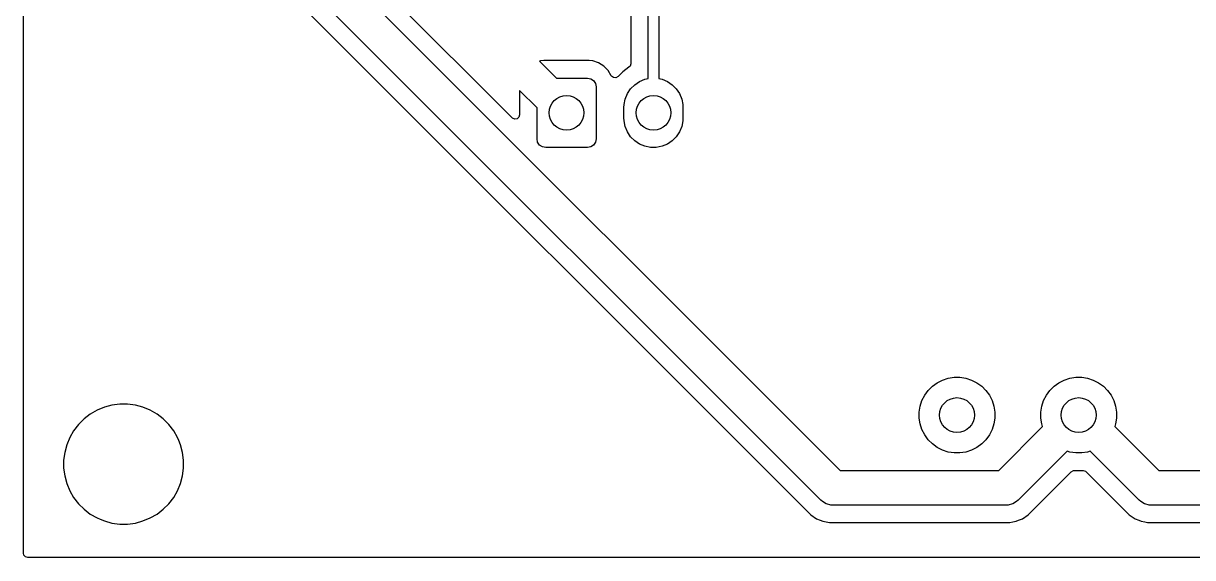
# Model space of a CAD drawing. Extents: x 4.41 to 8.11, y -5.15 to -2.23.
# Drawn here: x 4.414 to 5.739, y -5.153 to -4.548 of the extents above; entities that cross this region are included whole.
import ezdxf

# ---------------------------------------------------------------- set-up
doc = ezdxf.new("R2010")
doc.units = 0
doc.header["$MEASUREMENT"] = 0
doc.layers.add('BLACK', color=7, linetype='CONTINUOUS')

msp = doc.modelspace()

# ---------------------------------------------------------------- linework, layer by layer
at = {"layer": 'BLACK', "linetype": 'CONTINUOUS'}
for p, q in [((4.4144, -5.0424), (4.4144, -2.2384)), ((5.122, -4.6102), (5.122, -4.1572)), ((5.1339, -4.1547), (5.1339, -4.6102)), ((5.1023, -4.1674), (5.1023, -4.5934)), ((4.5984, -4.313), (5.3395, -5.0541)), ((4.968, -4.6548), (4.6195, -4.3063)), ((5.3174, -5.0877), (4.5648, -4.3351)), ((4.5539, -4.352), (5.3007, -5.0989)), ((4.9999, -4.5902), (4.999, -4.5905)), ((4.999, -4.5905), (5.018, -4.6095)), ((5.0039, -4.5898), (4.9999, -4.5902)), ((5.0551, -4.5898), (5.0039, -4.5898)), ((5.0039, -4.5898), (5.0039, -4.5898)), ((5.0592, -4.5902), (5.0551, -4.5898)), ((5.0657, -4.5924), (5.0592, -4.5902)), ((5.0592, -4.5902), (5.0592, -4.5902)), ((5.0716, -4.596), (5.0657, -4.5924)), ((5.0657, -4.5924), (5.0657, -4.5924)), ((5.1023, -4.5934), (5.1016, -4.596)), ((5.0765, -4.6009), (5.0716, -4.596)), ((5.0802, -4.607), (5.0765, -4.6009)), ((5.0805, -4.6074), (5.0802, -4.607)), ((5.0827, -4.609), (5.0805, -4.6074)), ((5.0878, -4.6079), (5.0854, -4.6092)), ((5.0933, -4.6024), (5.0878, -4.6079)), ((5.1002, -4.5974), (5.0933, -4.6024)), ((5.1016, -4.596), (5.1002, -4.5974)), ((5.1002, -4.5974), (5.1002, -4.5974)), ((5.018, -4.6095), (5.0531, -4.6095)), ((5.0531, -4.6095), (5.0569, -4.6103)), ((5.0569, -4.6103), (5.0601, -4.6124)), ((5.0601, -4.6124), (5.0622, -4.6156)), ((5.0622, -4.6156), (5.063, -4.6194)), ((5.063, -4.6194), (5.063, -4.6784)), ((5.0854, -4.6092), (5.0827, -4.609)), ((5.1021, -4.6218), (5.1067, -4.6171)), ((5.1067, -4.6171), (5.1122, -4.6135)), ((5.1122, -4.6135), (5.1182, -4.611)), ((5.1182, -4.611), (5.122, -4.6102)), ((5.1339, -4.6102), (5.1377, -4.611)), ((5.1377, -4.611), (5.1437, -4.6135)), ((5.1437, -4.6135), (5.1492, -4.6171)), ((5.1492, -4.6171), (5.1538, -4.6218)), ((4.9961, -4.6433), (4.9764, -4.6236)), ((4.9764, -4.6236), (4.9764, -4.6513)), ((5.0946, -4.6397), (5.0959, -4.6333)), ((5.0959, -4.6333), (5.0984, -4.6272)), ((5.0984, -4.6272), (5.1021, -4.6218)), ((5.1538, -4.6218), (5.1575, -4.6272)), ((5.1575, -4.6272), (5.16, -4.6333)), ((5.16, -4.6333), (5.1613, -4.6397)), ((4.9961, -4.6784), (4.9961, -4.6433)), ((5.0945, -4.643), (5.0946, -4.6397)), ((5.0945, -4.6548), (5.0945, -4.643)), ((5.1613, -4.6397), (5.1614, -4.643)), ((5.1614, -4.643), (5.1614, -4.6548)), ((4.9683, -4.655), (4.968, -4.6548)), ((4.9708, -4.6562), (4.9683, -4.655)), ((4.9735, -4.6558), (4.9708, -4.6562)), ((4.9756, -4.654), (4.9735, -4.6558)), ((4.9764, -4.6513), (4.9756, -4.654)), ((5.0946, -4.6581), (5.0945, -4.6548)), ((5.0959, -4.6645), (5.0946, -4.6581)), ((5.1613, -4.6581), (5.16, -4.6645)), ((5.1614, -4.6548), (5.1613, -4.6581)), ((5.0984, -4.6706), (5.0959, -4.6645)), ((5.1021, -4.676), (5.0984, -4.6706)), ((5.1575, -4.6706), (5.1538, -4.676)), ((5.16, -4.6645), (5.1575, -4.6706)), ((4.9968, -4.6822), (4.9961, -4.6784)), ((4.9989, -4.6854), (4.9968, -4.6822)), ((5.0021, -4.6875), (4.9989, -4.6854)), ((5.0601, -4.6854), (5.0569, -4.6875)), ((5.0622, -4.6822), (5.0601, -4.6854)), ((5.063, -4.6784), (5.0622, -4.6822)), ((5.1067, -4.6807), (5.1021, -4.676)), ((5.1122, -4.6843), (5.1067, -4.6807)), ((5.1182, -4.6868), (5.1122, -4.6843)), ((5.1247, -4.6881), (5.1182, -4.6868)), ((5.1377, -4.6868), (5.1312, -4.6881)), ((5.1437, -4.6843), (5.1377, -4.6868)), ((5.1492, -4.6807), (5.1437, -4.6843)), ((5.1538, -4.676), (5.1492, -4.6807)), ((5.0059, -4.6883), (5.0021, -4.6875)), ((5.0531, -4.6883), (5.0059, -4.6883)), ((5.0569, -4.6875), (5.0531, -4.6883)), ((5.1312, -4.6881), (5.1247, -4.6881)), ((5.4493, -4.9547), (5.4553, -4.9516)), ((5.4553, -4.9516), (5.4617, -4.9495)), ((5.4617, -4.9495), (5.4684, -4.9485)), ((5.4684, -4.9485), (5.4751, -4.9485)), ((5.4751, -4.9485), (5.4818, -4.9495)), ((5.4818, -4.9495), (5.4882, -4.9516)), ((5.4882, -4.9516), (5.4942, -4.9547)), ((5.5871, -4.9547), (5.5931, -4.9516)), ((5.5931, -4.9516), (5.5995, -4.9495)), ((5.5995, -4.9495), (5.6062, -4.9485)), ((5.6062, -4.9485), (5.6129, -4.9485)), ((5.6129, -4.9485), (5.6196, -4.9495)), ((5.6196, -4.9495), (5.626, -4.9516)), ((5.626, -4.9516), (5.632, -4.9547)), ((5.4351, -4.9689), (5.439, -4.9634)), ((5.439, -4.9634), (5.4438, -4.9586)), ((5.4438, -4.9586), (5.4493, -4.9547)), ((5.4942, -4.9547), (5.4997, -4.9586)), ((5.4997, -4.9586), (5.5044, -4.9634)), ((5.5044, -4.9634), (5.5084, -4.9689)), ((5.5729, -4.9689), (5.5768, -4.9634)), ((5.5768, -4.9634), (5.5816, -4.9586)), ((5.5816, -4.9586), (5.5871, -4.9547)), ((5.632, -4.9547), (5.6375, -4.9586)), ((5.6375, -4.9586), (5.6422, -4.9634)), ((5.6422, -4.9634), (5.6462, -4.9689)), ((5.4299, -4.9813), (5.432, -4.9749)), ((5.432, -4.9749), (5.4351, -4.9689)), ((5.5084, -4.9689), (5.5115, -4.9749)), ((5.5115, -4.9749), (5.5135, -4.9813)), ((5.5677, -4.9813), (5.5698, -4.9749)), ((5.5698, -4.9749), (5.5729, -4.9689)), ((5.6462, -4.9689), (5.6493, -4.9749)), ((5.6493, -4.9749), (5.6513, -4.9813)), ((4.4901, -4.9902), (4.4831, -4.9957)), ((4.4978, -4.9858), (4.4901, -4.9902)), ((4.5061, -4.9824), (4.4978, -4.9858)), ((4.4978, -4.9858), (4.4978, -4.9858)), ((4.5147, -4.9801), (4.5061, -4.9824)), ((4.5235, -4.9789), (4.5147, -4.9801)), ((4.5324, -4.9789), (4.5235, -4.9789)), ((4.5235, -4.9789), (4.5235, -4.9789)), ((4.5235, -4.9789), (4.5235, -4.9789)), ((4.5412, -4.9801), (4.5324, -4.9789)), ((4.5324, -4.9789), (4.5324, -4.9789)), ((4.5324, -4.9789), (4.5324, -4.9789)), ((4.5498, -4.9824), (4.5412, -4.9801)), ((4.5581, -4.9858), (4.5498, -4.9824)), ((4.5658, -4.9902), (4.5581, -4.9858)), ((4.5581, -4.9858), (4.5581, -4.9858)), ((4.5728, -4.9957), (4.5658, -4.9902)), ((5.4289, -4.988), (5.4299, -4.9813)), ((5.4289, -4.9947), (5.4289, -4.988)), ((5.5135, -4.9813), (5.5146, -4.988)), ((5.5146, -4.988), (5.5146, -4.9947)), ((5.5667, -4.988), (5.5677, -4.9813)), ((5.5667, -4.9947), (5.5667, -4.988)), ((5.6513, -4.9813), (5.6524, -4.988)), ((5.6524, -4.988), (5.6524, -4.9947)), ((4.4768, -5.002), (4.4713, -5.009)), ((4.4831, -4.9957), (4.4768, -5.002)), ((4.4768, -5.002), (4.4768, -5.002)), ((4.4831, -4.9957), (4.4831, -4.9957)), ((4.5791, -5.002), (4.5728, -4.9957)), ((4.5728, -4.9957), (4.5728, -4.9957)), ((4.5846, -5.009), (4.5791, -5.002)), ((4.5791, -5.002), (4.5791, -5.002)), ((5.4299, -5.0014), (5.4289, -4.9947)), ((5.432, -5.0078), (5.4299, -5.0014)), ((5.5135, -5.0014), (5.5115, -5.0078)), ((5.5146, -4.9947), (5.5135, -5.0014)), ((5.519, -5.0541), (5.5687, -5.0043)), ((5.5677, -5.0014), (5.5667, -4.9947)), ((5.5687, -5.0043), (5.5677, -5.0014)), ((5.6513, -5.0014), (5.6504, -5.0043)), ((5.6504, -5.0043), (5.7001, -5.0541)), ((5.6524, -4.9947), (5.6513, -5.0014)), ((4.4669, -5.0167), (4.4635, -5.025)), ((4.4713, -5.009), (4.4669, -5.0167)), ((4.4669, -5.0167), (4.4669, -5.0167)), ((4.589, -5.0167), (4.5846, -5.009)), ((4.5905, -5.0203), (4.589, -5.0167)), ((4.589, -5.0167), (4.589, -5.0167)), ((5.4351, -5.0138), (5.432, -5.0078)), ((5.439, -5.0193), (5.4351, -5.0138)), ((5.5084, -5.0138), (5.5044, -5.0193)), ((5.5115, -5.0078), (5.5084, -5.0138)), ((4.4635, -5.025), (4.4612, -5.0336)), ((4.5924, -5.025), (4.5905, -5.0203)), ((4.5947, -5.0336), (4.5924, -5.025)), ((5.4438, -5.024), (5.439, -5.0193)), ((5.4493, -5.028), (5.4438, -5.024)), ((5.4553, -5.0311), (5.4493, -5.028)), ((5.4617, -5.0332), (5.4553, -5.0311)), ((5.4882, -5.0311), (5.4818, -5.0332)), ((5.4942, -5.028), (5.4882, -5.0311)), ((5.4997, -5.024), (5.4942, -5.028)), ((5.5044, -5.0193), (5.4997, -5.024)), ((4.4144, -5.1479), (4.4144, -5.0424)), ((4.4612, -5.0336), (4.46, -5.0424)), ((4.46, -5.0424), (4.46, -5.0424)), ((4.46, -5.0424), (4.46, -5.0513)), ((4.5959, -5.0424), (4.5947, -5.0336)), ((4.5959, -5.0513), (4.5959, -5.0424)), ((5.4684, -5.0342), (5.4617, -5.0332)), ((5.4751, -5.0342), (5.4684, -5.0342)), ((5.4818, -5.0332), (5.4751, -5.0342)), ((5.5965, -5.0322), (5.541, -5.0877)), ((5.5995, -5.0332), (5.5965, -5.0322)), ((5.6062, -5.0342), (5.5995, -5.0332)), ((5.6129, -5.0342), (5.6062, -5.0342)), ((5.6196, -5.0332), (5.6129, -5.0342)), ((5.6225, -5.0322), (5.6196, -5.0332)), ((5.678, -5.0877), (5.6225, -5.0322)), ((4.46, -5.0513), (4.46, -5.0513)), ((4.46, -5.0513), (4.4612, -5.0601)), ((4.5947, -5.0601), (4.5959, -5.0513)), ((5.3395, -5.0541), (5.519, -5.0541)), ((5.558, -5.0986), (5.6011, -5.0555)), ((5.6011, -5.0555), (5.6035, -5.0542)), ((5.6035, -5.0542), (5.6046, -5.054)), ((5.6046, -5.054), (5.6145, -5.054)), ((5.6145, -5.054), (5.6171, -5.0548)), ((5.6171, -5.0548), (5.618, -5.0555)), ((5.618, -5.0555), (5.6612, -5.0987)), ((5.7001, -5.0541), (6.5032, -5.0541)), ((4.4612, -5.0601), (4.4635, -5.0687)), ((4.4635, -5.0687), (4.4669, -5.077)), ((4.589, -5.077), (4.5924, -5.0687)), ((4.5924, -5.0687), (4.5947, -5.0601)), ((4.4669, -5.077), (4.4669, -5.077)), ((4.4669, -5.077), (4.4713, -5.0847)), ((4.4713, -5.0847), (4.4768, -5.0917)), ((4.5791, -5.0917), (4.5846, -5.0847)), ((4.5846, -5.0847), (4.589, -5.077)), ((4.4768, -5.0917), (4.4768, -5.0917)), ((4.4768, -5.0917), (4.4831, -5.098)), ((4.5728, -5.098), (4.5791, -5.0917)), ((5.3193, -5.0894), (5.3174, -5.0877)), ((5.3234, -5.0917), (5.3193, -5.0894)), ((5.3193, -5.0894), (5.3193, -5.0894)), ((5.3238, -5.0919), (5.3234, -5.0917)), ((5.3287, -5.0933), (5.3238, -5.0919)), ((5.3313, -5.0934), (5.3287, -5.0933)), ((5.3287, -5.0933), (5.3287, -5.0933)), ((5.5271, -5.0934), (5.3313, -5.0934)), ((5.5297, -5.0933), (5.5271, -5.0934)), ((5.5347, -5.0919), (5.5297, -5.0933)), ((5.5297, -5.0933), (5.5297, -5.0933)), ((5.535, -5.0917), (5.5347, -5.0919)), ((5.5391, -5.0894), (5.535, -5.0917)), ((5.541, -5.0877), (5.5391, -5.0894)), ((5.5391, -5.0894), (5.5391, -5.0894)), ((5.68, -5.0894), (5.678, -5.0877)), ((5.6841, -5.0917), (5.68, -5.0894)), ((5.68, -5.0894), (5.68, -5.0894)), ((5.6844, -5.0919), (5.6841, -5.0917)), ((5.6894, -5.0933), (5.6844, -5.0919)), ((5.6919, -5.0934), (5.6894, -5.0933)), ((5.6894, -5.0933), (5.6894, -5.0933)), ((6.5114, -5.0934), (5.6919, -5.0934)), ((4.4831, -5.098), (4.4831, -5.098)), ((4.4831, -5.098), (4.4901, -5.1035)), ((4.4901, -5.1035), (4.4978, -5.1079)), ((4.4978, -5.1079), (4.4978, -5.1079)), ((4.4978, -5.1079), (4.5014, -5.1094)), ((4.5014, -5.1094), (4.5061, -5.1113)), ((4.5498, -5.1113), (4.5581, -5.1079)), ((4.5581, -5.1079), (4.5658, -5.1035)), ((4.5658, -5.1035), (4.5728, -5.098)), ((5.3007, -5.0989), (5.3007, -5.0989)), ((5.3007, -5.0989), (5.3062, -5.1043)), ((5.3062, -5.1043), (5.3127, -5.1087)), ((5.3127, -5.1087), (5.3169, -5.1104)), ((5.3169, -5.1104), (5.3198, -5.1116)), ((5.5386, -5.1116), (5.5415, -5.1104)), ((5.5415, -5.1104), (5.5458, -5.1087)), ((5.5458, -5.1087), (5.5522, -5.1043)), ((5.5522, -5.1043), (5.5577, -5.0989)), ((5.5577, -5.0989), (5.558, -5.0986)), ((5.5577, -5.0989), (5.5577, -5.0989)), ((5.558, -5.0986), (5.558, -5.0986)), ((5.6612, -5.0987), (5.6612, -5.0987)), ((5.6612, -5.0987), (5.6668, -5.1043)), ((5.6668, -5.1043), (5.6668, -5.1043)), ((5.6668, -5.1043), (5.6733, -5.1087)), ((5.6733, -5.1087), (5.6733, -5.1087)), ((5.6733, -5.1087), (5.6776, -5.1104)), ((5.6776, -5.1104), (5.6804, -5.1116)), ((4.5061, -5.1113), (4.5147, -5.1136)), ((4.5147, -5.1136), (4.5235, -5.1148)), ((4.5235, -5.1148), (4.5235, -5.1148)), ((4.5235, -5.1148), (4.5324, -5.1148)), ((4.5324, -5.1148), (4.5412, -5.1136)), ((4.5324, -5.1148), (4.5324, -5.1148)), ((4.5412, -5.1136), (4.5498, -5.1113)), ((5.3198, -5.1116), (5.3274, -5.1131)), ((5.3274, -5.1131), (5.3274, -5.1131)), ((5.3274, -5.1131), (5.3274, -5.1131)), ((5.3274, -5.1131), (5.531, -5.1131)), ((5.531, -5.1131), (5.5317, -5.113)), ((5.5317, -5.113), (5.5348, -5.1124)), ((5.5348, -5.1124), (5.5386, -5.1116)), ((5.6804, -5.1116), (5.6843, -5.1124)), ((5.6843, -5.1124), (5.6875, -5.113)), ((5.6875, -5.113), (5.6881, -5.1131)), ((5.6881, -5.1131), (5.6881, -5.1131)), ((5.6881, -5.1131), (6.5152, -5.1131)), ((4.4148, -5.15), (4.4144, -5.1479)), ((4.4166, -5.152), (4.4148, -5.15)), ((4.4193, -5.1528), (4.4166, -5.152)), ((7.7749, -5.1528), (4.4193, -5.1528))]:
    msp.add_line(p, q, dxfattribs=at)
at = {"layer": 'BLACK'}
for centre in [(5.0295, -4.6489), (5.128, -4.6489), (5.4717, -4.9913), (5.6095, -4.9913)]:
    msp.add_circle(centre, 0.0197, dxfattribs=at)
at = {"layer": 'WHITE'}
for centre in [(5.0295, -4.6489), (5.128, -4.6489), (5.4717, -4.9913), (5.6095, -4.9913)]:
    msp.add_circle(centre, 0.0197, dxfattribs=at)

doc.saveas('drawing.dxf')
